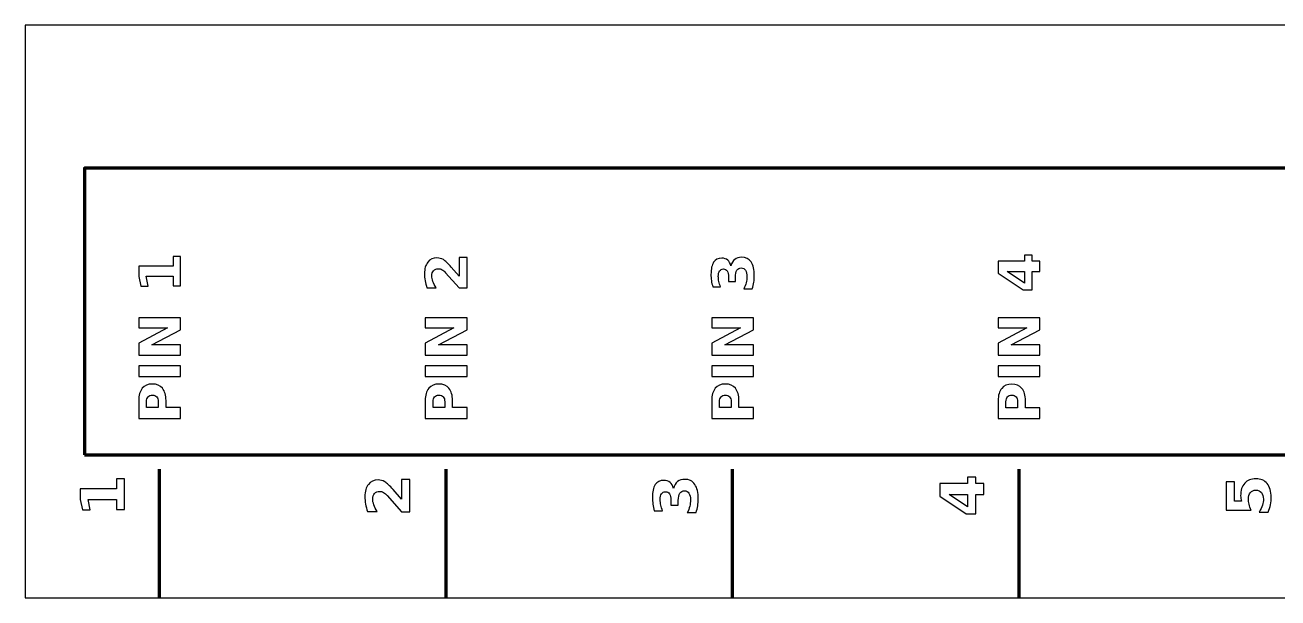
# Model space of a CAD drawing. Header units: centimetres. Extents: x -11 to 25, y -15.8 to -13.8.
# Drawn here: x -10.97 to -6.596, y -15.85 to -13.85 of the extents above; entities that cross this region are included whole.
import ezdxf

# ---------------------------------------------------------------- set-up
doc = ezdxf.new("R2010")
doc.units = ezdxf.units.CM
doc.header["$MEASUREMENT"] = 0
doc.layers.add('Layer 1', color=7, linetype='Continuous')

msp = doc.modelspace()

# ---------------------------------------------------------------- linework, layer by layer
at = {"layer": 'Layer 1', "color": 7}
msp.add_open_spline([(-10.9698, -13.85), (-10.9698, -13.85), (25.0302, -13.85), (25.0302, -13.85), (25.0302, -13.85), (25.0302, -13.85), (25.0302, -15.85), (25.0302, -15.85), (25.0302, -15.85), (25.0302, -15.85), (-10.9698, -15.85), (-10.9698, -15.85), (-10.9698, -15.85), (-10.9698, -15.85), (-10.9698, -13.85), (-10.9698, -13.85)], degree=3, knots=[0, 0, 0, 0, 0.25, 0.25, 0.25, 0.25, 0.5, 0.5, 0.5, 0.5, 0.75, 0.75, 0.75, 0.75, 1, 1, 1, 1], dxfattribs=at)
at = {"layer": 'Layer 1', "color": 250, "lineweight": 100}
msp.add_open_spline([(-10.76247, -15.35), (-10.76247, -15.35), (-10.76247, -14.35), (-10.76247, -14.35), (-10.76247, -14.35), (-10.76247, -14.35), (24.83753, -14.35), (24.83753, -14.35), (24.83753, -14.35), (24.83753, -14.35), (24.83753, -15.35), (24.83753, -15.35), (24.83753, -15.35), (24.83753, -15.35), (-10.76247, -15.35), (-10.76247, -15.35)], degree=3, knots=[0, 0, 0, 0, 0.25, 0.25, 0.25, 0.25, 0.5, 0.5, 0.5, 0.5, 0.75, 0.75, 0.75, 0.75, 1, 1, 1, 1], dxfattribs=at)
at = {"layer": 'Layer 1', "color": 250}
for points, knots in [([(-10.45304, -14.76027), (-10.45304, -14.76027), (-10.45304, -14.72707), (-10.45304, -14.72707), (-10.45304, -14.72707), (-10.45304, -14.72707), (-10.54727, -14.72707), (-10.54727, -14.72707), (-10.54727, -14.72707), (-10.54727, -14.72707), (-10.54024, -14.76113), (-10.54024, -14.76113), (-10.54024, -14.76113), (-10.54024, -14.76113), (-10.56584, -14.76113), (-10.56584, -14.76113), (-10.56584, -14.76113), (-10.56584, -14.76113), (-10.57287, -14.72727), (-10.57287, -14.72727), (-10.57287, -14.72727), (-10.57287, -14.72727), (-10.57287, -14.69153), (-10.57287, -14.69153), (-10.57287, -14.69153), (-10.57287, -14.69153), (-10.45304, -14.69153), (-10.45304, -14.69153), (-10.45304, -14.69153), (-10.45304, -14.69153), (-10.45304, -14.65833), (-10.45304, -14.65833), (-10.45304, -14.65833), (-10.45304, -14.65833), (-10.42707, -14.65833), (-10.42707, -14.65833), (-10.42707, -14.65833), (-10.42707, -14.65833), (-10.42707, -14.76027), (-10.42707, -14.76027), (-10.42707, -14.76027), (-10.42707, -14.76027), (-10.45304, -14.76027), (-10.45304, -14.76027)], [0, 0, 0, 0, 0.0909091, 0.0909091, 0.0909091, 0.0909091, 0.1818182, 0.1818182, 0.1818182, 0.1818182, 0.2727273, 0.2727273, 0.2727273, 0.2727273, 0.3636364, 0.3636364, 0.3636364, 0.3636364, 0.4545455, 0.4545455, 0.4545455, 0.4545455, 0.5454545, 0.5454545, 0.5454545, 0.5454545, 0.6363636, 0.6363636, 0.6363636, 0.6363636, 0.7272727, 0.7272727, 0.7272727, 0.7272727, 0.8181818, 0.8181818, 0.8181818, 0.8181818, 0.9090909, 0.9090909, 0.9090909, 0.9090909, 1, 1, 1, 1]), ([(-9.4547, -14.72607), (-9.4547, -14.72607), (-9.4547, -14.6619), (-9.4547, -14.6619), (-9.4547, -14.6619), (-9.4547, -14.6619), (-9.42707, -14.6619), (-9.42707, -14.6619), (-9.42707, -14.6619), (-9.42707, -14.6619), (-9.42707, -14.76787), (-9.42707, -14.76787), (-9.42707, -14.76787), (-9.42707, -14.76787), (-9.4547, -14.76787), (-9.4547, -14.76787), (-9.4547, -14.76787), (-9.4547, -14.76787), (-9.50167, -14.71463), (-9.50167, -14.71463), (-9.50167, -14.71463), (-9.50597, -14.70987), (-9.51017, -14.70637), (-9.51427, -14.7041), (-9.51427, -14.7041), (-9.51837, -14.7018), (-9.52264, -14.70067), (-9.52707, -14.70067), (-9.52707, -14.70067), (-9.5339, -14.70067), (-9.5394, -14.70297), (-9.54357, -14.70757), (-9.54357, -14.70757), (-9.54774, -14.71213), (-9.5498, -14.71823), (-9.5498, -14.72587), (-9.5498, -14.72587), (-9.5498, -14.73173), (-9.54854, -14.73813), (-9.54604, -14.7451), (-9.54604, -14.7451), (-9.54354, -14.75207), (-9.5398, -14.75953), (-9.53487, -14.76747), (-9.53487, -14.76747), (-9.53487, -14.76747), (-9.5669, -14.76747), (-9.5669, -14.76747), (-9.5669, -14.76747), (-9.5697, -14.759), (-9.57184, -14.75063), (-9.5733, -14.74237), (-9.5733, -14.74237), (-9.57477, -14.7341), (-9.5755, -14.726), (-9.5755, -14.71803), (-9.5755, -14.71803), (-9.5755, -14.7006), (-9.57167, -14.68703), (-9.56397, -14.67737), (-9.56397, -14.67737), (-9.5563, -14.6677), (-9.5456, -14.66287), (-9.53184, -14.66287), (-9.53184, -14.66287), (-9.5239, -14.66287), (-9.5165, -14.66493), (-9.50964, -14.66903), (-9.50964, -14.66903), (-9.50277, -14.67313), (-9.49357, -14.68177), (-9.48204, -14.6949), (-9.48204, -14.6949), (-9.48204, -14.6949), (-9.4547, -14.72607), (-9.4547, -14.72607)], [0, 0, 0, 0, 0.0526316, 0.0526316, 0.0526316, 0.0526316, 0.1052632, 0.1052632, 0.1052632, 0.1052632, 0.1578947, 0.1578947, 0.1578947, 0.1578947, 0.2105263, 0.2105263, 0.2105263, 0.2105263, 0.2631579, 0.2631579, 0.2631579, 0.2631579, 0.3157895, 0.3157895, 0.3157895, 0.3157895, 0.3684211, 0.3684211, 0.3684211, 0.3684211, 0.4210526, 0.4210526, 0.4210526, 0.4210526, 0.4736842, 0.4736842, 0.4736842, 0.4736842, 0.5263158, 0.5263158, 0.5263158, 0.5263158, 0.5789474, 0.5789474, 0.5789474, 0.5789474, 0.6315789, 0.6315789, 0.6315789, 0.6315789, 0.6842105, 0.6842105, 0.6842105, 0.6842105, 0.7368421, 0.7368421, 0.7368421, 0.7368421, 0.7894737, 0.7894737, 0.7894737, 0.7894737, 0.8421053, 0.8421053, 0.8421053, 0.8421053, 0.8947368, 0.8947368, 0.8947368, 0.8947368, 0.9473684, 0.9473684, 0.9473684, 0.9473684, 1, 1, 1, 1]), ([(-8.5057, -14.69053), (-8.50317, -14.68073), (-8.49874, -14.67323), (-8.49247, -14.66813), (-8.49247, -14.66813), (-8.48617, -14.66303), (-8.4782, -14.66047), (-8.4685, -14.66047), (-8.4685, -14.66047), (-8.45404, -14.66047), (-8.44304, -14.666), (-8.4355, -14.67707), (-8.4355, -14.67707), (-8.428, -14.68813), (-8.42424, -14.70427), (-8.42424, -14.7255), (-8.42424, -14.7255), (-8.42424, -14.733), (-8.42484, -14.7405), (-8.42604, -14.74803), (-8.42604, -14.74803), (-8.42724, -14.75553), (-8.42907, -14.76297), (-8.43147, -14.77033), (-8.43147, -14.77033), (-8.43147, -14.77033), (-8.46047, -14.77033), (-8.46047, -14.77033), (-8.46047, -14.77033), (-8.45697, -14.7633), (-8.4543, -14.75633), (-8.4525, -14.7494), (-8.4525, -14.7494), (-8.45074, -14.74247), (-8.44984, -14.73563), (-8.44984, -14.72893), (-8.44984, -14.72893), (-8.44984, -14.71897), (-8.45157, -14.71133), (-8.455, -14.70603), (-8.455, -14.70603), (-8.45847, -14.70073), (-8.4634, -14.69807), (-8.46987, -14.69807), (-8.46987, -14.69807), (-8.4765, -14.69807), (-8.48154, -14.7008), (-8.48494, -14.70623), (-8.48494, -14.70623), (-8.48837, -14.71167), (-8.49007, -14.7197), (-8.49007, -14.7303), (-8.49007, -14.7303), (-8.49007, -14.7303), (-8.49007, -14.74533), (-8.49007, -14.74533), (-8.49007, -14.74533), (-8.49007, -14.74533), (-8.5143, -14.74533), (-8.5143, -14.74533), (-8.5143, -14.74533), (-8.5143, -14.74533), (-8.5143, -14.72953), (-8.5143, -14.72953), (-8.5143, -14.72953), (-8.5143, -14.72007), (-8.51577, -14.71307), (-8.51874, -14.70843), (-8.51874, -14.70843), (-8.5217, -14.7038), (-8.5262, -14.7015), (-8.53224, -14.7015), (-8.53224, -14.7015), (-8.53784, -14.7015), (-8.54217, -14.70373), (-8.5452, -14.70823), (-8.5452, -14.70823), (-8.54827, -14.71273), (-8.5498, -14.71907), (-8.5498, -14.72727), (-8.5498, -14.72727), (-8.5498, -14.73333), (-8.54914, -14.73943), (-8.54777, -14.74563), (-8.54777, -14.74563), (-8.5464, -14.7518), (-8.54437, -14.75793), (-8.5417, -14.76407), (-8.5417, -14.76407), (-8.5417, -14.76407), (-8.56924, -14.76407), (-8.56924, -14.76407), (-8.56924, -14.76407), (-8.57134, -14.75663), (-8.5729, -14.7493), (-8.57394, -14.742), (-8.57394, -14.742), (-8.57497, -14.7347), (-8.5755, -14.72757), (-8.5755, -14.72053), (-8.5755, -14.72053), (-8.5755, -14.7016), (-8.5724, -14.6874), (-8.56617, -14.678), (-8.56617, -14.678), (-8.55997, -14.6686), (-8.5506, -14.6639), (-8.5381, -14.6639), (-8.5381, -14.6639), (-8.5296, -14.6639), (-8.5226, -14.66613), (-8.51717, -14.67063), (-8.51717, -14.67063), (-8.51174, -14.67513), (-8.5079, -14.68177), (-8.5057, -14.69053)], [0, 0, 0, 0, 0.0344828, 0.0344828, 0.0344828, 0.0344828, 0.0689655, 0.0689655, 0.0689655, 0.0689655, 0.1034483, 0.1034483, 0.1034483, 0.1034483, 0.137931, 0.137931, 0.137931, 0.137931, 0.1724138, 0.1724138, 0.1724138, 0.1724138, 0.2068966, 0.2068966, 0.2068966, 0.2068966, 0.2413793, 0.2413793, 0.2413793, 0.2413793, 0.2758621, 0.2758621, 0.2758621, 0.2758621, 0.3103448, 0.3103448, 0.3103448, 0.3103448, 0.3448276, 0.3448276, 0.3448276, 0.3448276, 0.3793103, 0.3793103, 0.3793103, 0.3793103, 0.4137931, 0.4137931, 0.4137931, 0.4137931, 0.4482759, 0.4482759, 0.4482759, 0.4482759, 0.4827586, 0.4827586, 0.4827586, 0.4827586, 0.5172414, 0.5172414, 0.5172414, 0.5172414, 0.5517241, 0.5517241, 0.5517241, 0.5517241, 0.5862069, 0.5862069, 0.5862069, 0.5862069, 0.6206897, 0.6206897, 0.6206897, 0.6206897, 0.6551724, 0.6551724, 0.6551724, 0.6551724, 0.6896552, 0.6896552, 0.6896552, 0.6896552, 0.7241379, 0.7241379, 0.7241379, 0.7241379, 0.7586207, 0.7586207, 0.7586207, 0.7586207, 0.7931034, 0.7931034, 0.7931034, 0.7931034, 0.8275862, 0.8275862, 0.8275862, 0.8275862, 0.862069, 0.862069, 0.862069, 0.862069, 0.8965517, 0.8965517, 0.8965517, 0.8965517, 0.9310345, 0.9310345, 0.9310345, 0.9310345, 0.9655172, 0.9655172, 0.9655172, 0.9655172, 1, 1, 1, 1]), ([(-7.57297, -14.71648), (-7.57297, -14.71648), (-7.57297, -14.67468), (-7.57297, -14.67468), (-7.57297, -14.67468), (-7.57297, -14.67468), (-7.48097, -14.67468), (-7.48097, -14.67468), (-7.48097, -14.67468), (-7.48097, -14.67468), (-7.48097, -14.65388), (-7.48097, -14.65388), (-7.48097, -14.65388), (-7.48097, -14.65388), (-7.45374, -14.65388), (-7.45374, -14.65388), (-7.45374, -14.65388), (-7.45374, -14.65388), (-7.45374, -14.67468), (-7.45374, -14.67468), (-7.45374, -14.67468), (-7.45374, -14.67468), (-7.42717, -14.67468), (-7.42717, -14.67468), (-7.42717, -14.67468), (-7.42717, -14.67468), (-7.42717, -14.71021), (-7.42717, -14.71021), (-7.42717, -14.71021), (-7.42717, -14.71021), (-7.45374, -14.71021), (-7.45374, -14.71021), (-7.45374, -14.71021), (-7.45374, -14.71021), (-7.45374, -14.77488), (-7.45374, -14.77488), (-7.45374, -14.77488), (-7.45374, -14.77488), (-7.48597, -14.77488), (-7.48597, -14.77488), (-7.48597, -14.77488), (-7.48597, -14.77488), (-7.57297, -14.71648), (-7.57297, -14.71648)], [0, 0, 0, 0, 0.0909091, 0.0909091, 0.0909091, 0.0909091, 0.1818182, 0.1818182, 0.1818182, 0.1818182, 0.2727273, 0.2727273, 0.2727273, 0.2727273, 0.3636364, 0.3636364, 0.3636364, 0.3636364, 0.4545455, 0.4545455, 0.4545455, 0.4545455, 0.5454545, 0.5454545, 0.5454545, 0.5454545, 0.6363636, 0.6363636, 0.6363636, 0.6363636, 0.7272727, 0.7272727, 0.7272727, 0.7272727, 0.8181818, 0.8181818, 0.8181818, 0.8181818, 0.9090909, 0.9090909, 0.9090909, 0.9090909, 1, 1, 1, 1]), ([(-7.542, -14.71021), (-7.542, -14.71021), (-7.48097, -14.75145), (-7.48097, -14.75145), (-7.48097, -14.75145), (-7.48097, -14.75145), (-7.48097, -14.71021), (-7.48097, -14.71021), (-7.48097, -14.71021), (-7.48097, -14.71021), (-7.542, -14.71021), (-7.542, -14.71021)], [0, 0, 0, 0, 0.3333333, 0.3333333, 0.3333333, 0.3333333, 0.6666667, 0.6666667, 0.6666667, 0.6666667, 1, 1, 1, 1]), ([(-10.57287, -15.00233), (-10.57287, -15.00233), (-10.57287, -14.96033), (-10.57287, -14.96033), (-10.57287, -14.96033), (-10.57287, -14.96033), (-10.47287, -14.9073), (-10.47287, -14.9073), (-10.47287, -14.9073), (-10.47287, -14.9073), (-10.57287, -14.9073), (-10.57287, -14.9073), (-10.57287, -14.9073), (-10.57287, -14.9073), (-10.57287, -14.87167), (-10.57287, -14.87167), (-10.57287, -14.87167), (-10.57287, -14.87167), (-10.42707, -14.87167), (-10.42707, -14.87167), (-10.42707, -14.87167), (-10.42707, -14.87167), (-10.42707, -14.91367), (-10.42707, -14.91367), (-10.42707, -14.91367), (-10.42707, -14.91367), (-10.52707, -14.9667), (-10.52707, -14.9667), (-10.52707, -14.9667), (-10.52707, -14.9667), (-10.42707, -14.9667), (-10.42707, -14.9667), (-10.42707, -14.9667), (-10.42707, -14.9667), (-10.42707, -15.00233), (-10.42707, -15.00233), (-10.42707, -15.00233), (-10.42707, -15.00233), (-10.57287, -15.00233), (-10.57287, -15.00233)], [0, 0, 0, 0, 0.1, 0.1, 0.1, 0.1, 0.2, 0.2, 0.2, 0.2, 0.3, 0.3, 0.3, 0.3, 0.4, 0.4, 0.4, 0.4, 0.5, 0.5, 0.5, 0.5, 0.6, 0.6, 0.6, 0.6, 0.7, 0.7, 0.7, 0.7, 0.8, 0.8, 0.8, 0.8, 0.9, 0.9, 0.9, 0.9, 1, 1, 1, 1]), ([(-9.57287, -15.00233), (-9.57287, -15.00233), (-9.57287, -14.96033), (-9.57287, -14.96033), (-9.57287, -14.96033), (-9.57287, -14.96033), (-9.47287, -14.9073), (-9.47287, -14.9073), (-9.47287, -14.9073), (-9.47287, -14.9073), (-9.57287, -14.9073), (-9.57287, -14.9073), (-9.57287, -14.9073), (-9.57287, -14.9073), (-9.57287, -14.87167), (-9.57287, -14.87167), (-9.57287, -14.87167), (-9.57287, -14.87167), (-9.42707, -14.87167), (-9.42707, -14.87167), (-9.42707, -14.87167), (-9.42707, -14.87167), (-9.42707, -14.91367), (-9.42707, -14.91367), (-9.42707, -14.91367), (-9.42707, -14.91367), (-9.52707, -14.9667), (-9.52707, -14.9667), (-9.52707, -14.9667), (-9.52707, -14.9667), (-9.42707, -14.9667), (-9.42707, -14.9667), (-9.42707, -14.9667), (-9.42707, -14.9667), (-9.42707, -15.00233), (-9.42707, -15.00233), (-9.42707, -15.00233), (-9.42707, -15.00233), (-9.57287, -15.00233), (-9.57287, -15.00233)], [0, 0, 0, 0, 0.1, 0.1, 0.1, 0.1, 0.2, 0.2, 0.2, 0.2, 0.3, 0.3, 0.3, 0.3, 0.4, 0.4, 0.4, 0.4, 0.5, 0.5, 0.5, 0.5, 0.6, 0.6, 0.6, 0.6, 0.7, 0.7, 0.7, 0.7, 0.8, 0.8, 0.8, 0.8, 0.9, 0.9, 0.9, 0.9, 1, 1, 1, 1]), ([(-8.57287, -15.00233), (-8.57287, -15.00233), (-8.57287, -14.96033), (-8.57287, -14.96033), (-8.57287, -14.96033), (-8.57287, -14.96033), (-8.47287, -14.9073), (-8.47287, -14.9073), (-8.47287, -14.9073), (-8.47287, -14.9073), (-8.57287, -14.9073), (-8.57287, -14.9073), (-8.57287, -14.9073), (-8.57287, -14.9073), (-8.57287, -14.87167), (-8.57287, -14.87167), (-8.57287, -14.87167), (-8.57287, -14.87167), (-8.42707, -14.87167), (-8.42707, -14.87167), (-8.42707, -14.87167), (-8.42707, -14.87167), (-8.42707, -14.91367), (-8.42707, -14.91367), (-8.42707, -14.91367), (-8.42707, -14.91367), (-8.52707, -14.9667), (-8.52707, -14.9667), (-8.52707, -14.9667), (-8.52707, -14.9667), (-8.42707, -14.9667), (-8.42707, -14.9667), (-8.42707, -14.9667), (-8.42707, -14.9667), (-8.42707, -15.00233), (-8.42707, -15.00233), (-8.42707, -15.00233), (-8.42707, -15.00233), (-8.57287, -15.00233), (-8.57287, -15.00233)], [0, 0, 0, 0, 0.1, 0.1, 0.1, 0.1, 0.2, 0.2, 0.2, 0.2, 0.3, 0.3, 0.3, 0.3, 0.4, 0.4, 0.4, 0.4, 0.5, 0.5, 0.5, 0.5, 0.6, 0.6, 0.6, 0.6, 0.7, 0.7, 0.7, 0.7, 0.8, 0.8, 0.8, 0.8, 0.9, 0.9, 0.9, 0.9, 1, 1, 1, 1]), ([(-7.57297, -15.00251), (-7.57297, -15.00251), (-7.57297, -14.96051), (-7.57297, -14.96051), (-7.57297, -14.96051), (-7.57297, -14.96051), (-7.47297, -14.90748), (-7.47297, -14.90748), (-7.47297, -14.90748), (-7.47297, -14.90748), (-7.57297, -14.90748), (-7.57297, -14.90748), (-7.57297, -14.90748), (-7.57297, -14.90748), (-7.57297, -14.87185), (-7.57297, -14.87185), (-7.57297, -14.87185), (-7.57297, -14.87185), (-7.42717, -14.87185), (-7.42717, -14.87185), (-7.42717, -14.87185), (-7.42717, -14.87185), (-7.42717, -14.91385), (-7.42717, -14.91385), (-7.42717, -14.91385), (-7.42717, -14.91385), (-7.52717, -14.96688), (-7.52717, -14.96688), (-7.52717, -14.96688), (-7.52717, -14.96688), (-7.42717, -14.96688), (-7.42717, -14.96688), (-7.42717, -14.96688), (-7.42717, -14.96688), (-7.42717, -15.00251), (-7.42717, -15.00251), (-7.42717, -15.00251), (-7.42717, -15.00251), (-7.57297, -15.00251), (-7.57297, -15.00251)], [0, 0, 0, 0, 0.1, 0.1, 0.1, 0.1, 0.2, 0.2, 0.2, 0.2, 0.3, 0.3, 0.3, 0.3, 0.4, 0.4, 0.4, 0.4, 0.5, 0.5, 0.5, 0.5, 0.6, 0.6, 0.6, 0.6, 0.7, 0.7, 0.7, 0.7, 0.8, 0.8, 0.8, 0.8, 0.9, 0.9, 0.9, 0.9, 1, 1, 1, 1]), ([(-10.57287, -15.07673), (-10.57287, -15.07673), (-10.57287, -15.03913), (-10.57287, -15.03913), (-10.57287, -15.03913), (-10.57287, -15.03913), (-10.42707, -15.03913), (-10.42707, -15.03913), (-10.42707, -15.03913), (-10.42707, -15.03913), (-10.42707, -15.07673), (-10.42707, -15.07673), (-10.42707, -15.07673), (-10.42707, -15.07673), (-10.57287, -15.07673), (-10.57287, -15.07673)], [0, 0, 0, 0, 0.25, 0.25, 0.25, 0.25, 0.5, 0.5, 0.5, 0.5, 0.75, 0.75, 0.75, 0.75, 1, 1, 1, 1]), ([(-9.57287, -15.07673), (-9.57287, -15.07673), (-9.57287, -15.03913), (-9.57287, -15.03913), (-9.57287, -15.03913), (-9.57287, -15.03913), (-9.42707, -15.03913), (-9.42707, -15.03913), (-9.42707, -15.03913), (-9.42707, -15.03913), (-9.42707, -15.07673), (-9.42707, -15.07673), (-9.42707, -15.07673), (-9.42707, -15.07673), (-9.57287, -15.07673), (-9.57287, -15.07673)], [0, 0, 0, 0, 0.25, 0.25, 0.25, 0.25, 0.5, 0.5, 0.5, 0.5, 0.75, 0.75, 0.75, 0.75, 1, 1, 1, 1]), ([(-8.57287, -15.07673), (-8.57287, -15.07673), (-8.57287, -15.03913), (-8.57287, -15.03913), (-8.57287, -15.03913), (-8.57287, -15.03913), (-8.42707, -15.03913), (-8.42707, -15.03913), (-8.42707, -15.03913), (-8.42707, -15.03913), (-8.42707, -15.07673), (-8.42707, -15.07673), (-8.42707, -15.07673), (-8.42707, -15.07673), (-8.57287, -15.07673), (-8.57287, -15.07673)], [0, 0, 0, 0, 0.25, 0.25, 0.25, 0.25, 0.5, 0.5, 0.5, 0.5, 0.75, 0.75, 0.75, 0.75, 1, 1, 1, 1]), ([(-7.57297, -15.07691), (-7.57297, -15.07691), (-7.57297, -15.03931), (-7.57297, -15.03931), (-7.57297, -15.03931), (-7.57297, -15.03931), (-7.42717, -15.03931), (-7.42717, -15.03931), (-7.42717, -15.03931), (-7.42717, -15.03931), (-7.42717, -15.07691), (-7.42717, -15.07691), (-7.42717, -15.07691), (-7.42717, -15.07691), (-7.57297, -15.07691), (-7.57297, -15.07691)], [0, 0, 0, 0, 0.25, 0.25, 0.25, 0.25, 0.5, 0.5, 0.5, 0.5, 0.75, 0.75, 0.75, 0.75, 1, 1, 1, 1]), ([(-10.57287, -15.2233), (-10.57287, -15.2233), (-10.57287, -15.1609), (-10.57287, -15.1609), (-10.57287, -15.1609), (-10.57287, -15.14234), (-10.56874, -15.1281), (-10.5605, -15.11817), (-10.5605, -15.11817), (-10.55227, -15.10824), (-10.54054, -15.10327), (-10.5253, -15.10327), (-10.5253, -15.10327), (-10.51004, -15.10327), (-10.49827, -15.10824), (-10.49004, -15.11817), (-10.49004, -15.11817), (-10.4818, -15.1281), (-10.47767, -15.14234), (-10.47767, -15.1609), (-10.47767, -15.1609), (-10.47767, -15.1609), (-10.47767, -15.1857), (-10.47767, -15.1857), (-10.47767, -15.1857), (-10.47767, -15.1857), (-10.42707, -15.1857), (-10.42707, -15.1857), (-10.42707, -15.1857), (-10.42707, -15.1857), (-10.42707, -15.2233), (-10.42707, -15.2233), (-10.42707, -15.2233), (-10.42707, -15.2233), (-10.57287, -15.2233), (-10.57287, -15.2233)], [0, 0, 0, 0, 0.1111111, 0.1111111, 0.1111111, 0.1111111, 0.2222222, 0.2222222, 0.2222222, 0.2222222, 0.3333333, 0.3333333, 0.3333333, 0.3333333, 0.4444444, 0.4444444, 0.4444444, 0.4444444, 0.5555556, 0.5555556, 0.5555556, 0.5555556, 0.6666667, 0.6666667, 0.6666667, 0.6666667, 0.7777778, 0.7777778, 0.7777778, 0.7777778, 0.8888889, 0.8888889, 0.8888889, 0.8888889, 1, 1, 1, 1]), ([(-9.57287, -15.2233), (-9.57287, -15.2233), (-9.57287, -15.1609), (-9.57287, -15.1609), (-9.57287, -15.1609), (-9.57287, -15.14234), (-9.56874, -15.1281), (-9.5605, -15.11817), (-9.5605, -15.11817), (-9.55227, -15.10824), (-9.54054, -15.10327), (-9.5253, -15.10327), (-9.5253, -15.10327), (-9.51004, -15.10327), (-9.49827, -15.10824), (-9.49004, -15.11817), (-9.49004, -15.11817), (-9.4818, -15.1281), (-9.47767, -15.14234), (-9.47767, -15.1609), (-9.47767, -15.1609), (-9.47767, -15.1609), (-9.47767, -15.1857), (-9.47767, -15.1857), (-9.47767, -15.1857), (-9.47767, -15.1857), (-9.42707, -15.1857), (-9.42707, -15.1857), (-9.42707, -15.1857), (-9.42707, -15.1857), (-9.42707, -15.2233), (-9.42707, -15.2233), (-9.42707, -15.2233), (-9.42707, -15.2233), (-9.57287, -15.2233), (-9.57287, -15.2233)], [0, 0, 0, 0, 0.1111111, 0.1111111, 0.1111111, 0.1111111, 0.2222222, 0.2222222, 0.2222222, 0.2222222, 0.3333333, 0.3333333, 0.3333333, 0.3333333, 0.4444444, 0.4444444, 0.4444444, 0.4444444, 0.5555556, 0.5555556, 0.5555556, 0.5555556, 0.6666667, 0.6666667, 0.6666667, 0.6666667, 0.7777778, 0.7777778, 0.7777778, 0.7777778, 0.8888889, 0.8888889, 0.8888889, 0.8888889, 1, 1, 1, 1]), ([(-8.57287, -15.2233), (-8.57287, -15.2233), (-8.57287, -15.1609), (-8.57287, -15.1609), (-8.57287, -15.1609), (-8.57287, -15.14234), (-8.56874, -15.1281), (-8.5605, -15.11817), (-8.5605, -15.11817), (-8.55227, -15.10824), (-8.54054, -15.10327), (-8.5253, -15.10327), (-8.5253, -15.10327), (-8.51004, -15.10327), (-8.49827, -15.10824), (-8.49004, -15.11817), (-8.49004, -15.11817), (-8.4818, -15.1281), (-8.47767, -15.14234), (-8.47767, -15.1609), (-8.47767, -15.1609), (-8.47767, -15.1609), (-8.47767, -15.1857), (-8.47767, -15.1857), (-8.47767, -15.1857), (-8.47767, -15.1857), (-8.42707, -15.1857), (-8.42707, -15.1857), (-8.42707, -15.1857), (-8.42707, -15.1857), (-8.42707, -15.2233), (-8.42707, -15.2233), (-8.42707, -15.2233), (-8.42707, -15.2233), (-8.57287, -15.2233), (-8.57287, -15.2233)], [0, 0, 0, 0, 0.1111111, 0.1111111, 0.1111111, 0.1111111, 0.2222222, 0.2222222, 0.2222222, 0.2222222, 0.3333333, 0.3333333, 0.3333333, 0.3333333, 0.4444444, 0.4444444, 0.4444444, 0.4444444, 0.5555556, 0.5555556, 0.5555556, 0.5555556, 0.6666667, 0.6666667, 0.6666667, 0.6666667, 0.7777778, 0.7777778, 0.7777778, 0.7777778, 0.8888889, 0.8888889, 0.8888889, 0.8888889, 1, 1, 1, 1]), ([(-7.57297, -15.22348), (-7.57297, -15.22348), (-7.57297, -15.16108), (-7.57297, -15.16108), (-7.57297, -15.16108), (-7.57297, -15.14252), (-7.56884, -15.12828), (-7.5606, -15.11835), (-7.5606, -15.11835), (-7.55237, -15.10842), (-7.54064, -15.10345), (-7.5254, -15.10345), (-7.5254, -15.10345), (-7.51014, -15.10345), (-7.49837, -15.10842), (-7.49014, -15.11835), (-7.49014, -15.11835), (-7.4819, -15.12828), (-7.47777, -15.14252), (-7.47777, -15.16108), (-7.47777, -15.16108), (-7.47777, -15.16108), (-7.47777, -15.18588), (-7.47777, -15.18588), (-7.47777, -15.18588), (-7.47777, -15.18588), (-7.42717, -15.18588), (-7.42717, -15.18588), (-7.42717, -15.18588), (-7.42717, -15.18588), (-7.42717, -15.22348), (-7.42717, -15.22348), (-7.42717, -15.22348), (-7.42717, -15.22348), (-7.57297, -15.22348), (-7.57297, -15.22348)], [0, 0, 0, 0, 0.1111111, 0.1111111, 0.1111111, 0.1111111, 0.2222222, 0.2222222, 0.2222222, 0.2222222, 0.3333333, 0.3333333, 0.3333333, 0.3333333, 0.4444444, 0.4444444, 0.4444444, 0.4444444, 0.5555556, 0.5555556, 0.5555556, 0.5555556, 0.6666667, 0.6666667, 0.6666667, 0.6666667, 0.7777778, 0.7777778, 0.7777778, 0.7777778, 0.8888889, 0.8888889, 0.8888889, 0.8888889, 1, 1, 1, 1]), ([(-10.54564, -15.1857), (-10.54564, -15.1857), (-10.5049, -15.1857), (-10.5049, -15.1857), (-10.5049, -15.1857), (-10.5049, -15.1857), (-10.5049, -15.1649), (-10.5049, -15.1649), (-10.5049, -15.1649), (-10.5049, -15.1576), (-10.50667, -15.15197), (-10.51024, -15.148), (-10.51024, -15.148), (-10.51377, -15.14404), (-10.5188, -15.14204), (-10.5253, -15.14204), (-10.5253, -15.14204), (-10.53184, -15.14204), (-10.53684, -15.14404), (-10.54037, -15.148), (-10.54037, -15.148), (-10.54387, -15.15197), (-10.54564, -15.1576), (-10.54564, -15.1649), (-10.54564, -15.1649), (-10.54564, -15.1649), (-10.54564, -15.1857), (-10.54564, -15.1857)], [0, 0, 0, 0, 0.1428571, 0.1428571, 0.1428571, 0.1428571, 0.2857143, 0.2857143, 0.2857143, 0.2857143, 0.4285714, 0.4285714, 0.4285714, 0.4285714, 0.5714286, 0.5714286, 0.5714286, 0.5714286, 0.7142857, 0.7142857, 0.7142857, 0.7142857, 0.8571429, 0.8571429, 0.8571429, 0.8571429, 1, 1, 1, 1]), ([(-9.54564, -15.1857), (-9.54564, -15.1857), (-9.5049, -15.1857), (-9.5049, -15.1857), (-9.5049, -15.1857), (-9.5049, -15.1857), (-9.5049, -15.1649), (-9.5049, -15.1649), (-9.5049, -15.1649), (-9.5049, -15.1576), (-9.50667, -15.15197), (-9.51024, -15.148), (-9.51024, -15.148), (-9.51377, -15.14404), (-9.5188, -15.14204), (-9.5253, -15.14204), (-9.5253, -15.14204), (-9.53184, -15.14204), (-9.53684, -15.14404), (-9.54037, -15.148), (-9.54037, -15.148), (-9.54387, -15.15197), (-9.54564, -15.1576), (-9.54564, -15.1649), (-9.54564, -15.1649), (-9.54564, -15.1649), (-9.54564, -15.1857), (-9.54564, -15.1857)], [0, 0, 0, 0, 0.1428571, 0.1428571, 0.1428571, 0.1428571, 0.2857143, 0.2857143, 0.2857143, 0.2857143, 0.4285714, 0.4285714, 0.4285714, 0.4285714, 0.5714286, 0.5714286, 0.5714286, 0.5714286, 0.7142857, 0.7142857, 0.7142857, 0.7142857, 0.8571429, 0.8571429, 0.8571429, 0.8571429, 1, 1, 1, 1]), ([(-8.54564, -15.1857), (-8.54564, -15.1857), (-8.5049, -15.1857), (-8.5049, -15.1857), (-8.5049, -15.1857), (-8.5049, -15.1857), (-8.5049, -15.1649), (-8.5049, -15.1649), (-8.5049, -15.1649), (-8.5049, -15.1576), (-8.50667, -15.15197), (-8.51024, -15.148), (-8.51024, -15.148), (-8.51377, -15.14404), (-8.5188, -15.14204), (-8.5253, -15.14204), (-8.5253, -15.14204), (-8.53184, -15.14204), (-8.53684, -15.14404), (-8.54037, -15.148), (-8.54037, -15.148), (-8.54387, -15.15197), (-8.54564, -15.1576), (-8.54564, -15.1649), (-8.54564, -15.1649), (-8.54564, -15.1649), (-8.54564, -15.1857), (-8.54564, -15.1857)], [0, 0, 0, 0, 0.1428571, 0.1428571, 0.1428571, 0.1428571, 0.2857143, 0.2857143, 0.2857143, 0.2857143, 0.4285714, 0.4285714, 0.4285714, 0.4285714, 0.5714286, 0.5714286, 0.5714286, 0.5714286, 0.7142857, 0.7142857, 0.7142857, 0.7142857, 0.8571429, 0.8571429, 0.8571429, 0.8571429, 1, 1, 1, 1]), ([(-7.54574, -15.18588), (-7.54574, -15.18588), (-7.505, -15.18588), (-7.505, -15.18588), (-7.505, -15.18588), (-7.505, -15.18588), (-7.505, -15.16508), (-7.505, -15.16508), (-7.505, -15.16508), (-7.505, -15.15778), (-7.50677, -15.15215), (-7.51034, -15.14818), (-7.51034, -15.14818), (-7.51387, -15.14422), (-7.5189, -15.14222), (-7.5254, -15.14222), (-7.5254, -15.14222), (-7.53194, -15.14222), (-7.53694, -15.14422), (-7.54047, -15.14818), (-7.54047, -15.14818), (-7.54397, -15.15215), (-7.54574, -15.15778), (-7.54574, -15.16508), (-7.54574, -15.16508), (-7.54574, -15.16508), (-7.54574, -15.18588), (-7.54574, -15.18588)], [0, 0, 0, 0, 0.1428571, 0.1428571, 0.1428571, 0.1428571, 0.2857143, 0.2857143, 0.2857143, 0.2857143, 0.4285714, 0.4285714, 0.4285714, 0.4285714, 0.5714286, 0.5714286, 0.5714286, 0.5714286, 0.7142857, 0.7142857, 0.7142857, 0.7142857, 0.8571429, 0.8571429, 0.8571429, 0.8571429, 1, 1, 1, 1]), ([(-10.65031, -15.54155), (-10.65031, -15.54155), (-10.65031, -15.50641), (-10.65031, -15.50641), (-10.65031, -15.50641), (-10.65031, -15.50641), (-10.75004, -15.50641), (-10.75004, -15.50641), (-10.75004, -15.50641), (-10.75004, -15.50641), (-10.7426, -15.54247), (-10.7426, -15.54247), (-10.7426, -15.54247), (-10.7426, -15.54247), (-10.76969, -15.54247), (-10.76969, -15.54247), (-10.76969, -15.54247), (-10.76969, -15.54247), (-10.77714, -15.50662), (-10.77714, -15.50662), (-10.77714, -15.50662), (-10.77714, -15.50662), (-10.77714, -15.46881), (-10.77714, -15.46881), (-10.77714, -15.46881), (-10.77714, -15.46881), (-10.65031, -15.46881), (-10.65031, -15.46881), (-10.65031, -15.46881), (-10.65031, -15.46881), (-10.65031, -15.43367), (-10.65031, -15.43367), (-10.65031, -15.43367), (-10.65031, -15.43367), (-10.62283, -15.43367), (-10.62283, -15.43367), (-10.62283, -15.43367), (-10.62283, -15.43367), (-10.62283, -15.54155), (-10.62283, -15.54155), (-10.62283, -15.54155), (-10.62283, -15.54155), (-10.65031, -15.54155), (-10.65031, -15.54155)], [0, 0, 0, 0, 0.0909091, 0.0909091, 0.0909091, 0.0909091, 0.1818182, 0.1818182, 0.1818182, 0.1818182, 0.2727273, 0.2727273, 0.2727273, 0.2727273, 0.3636364, 0.3636364, 0.3636364, 0.3636364, 0.4545455, 0.4545455, 0.4545455, 0.4545455, 0.5454545, 0.5454545, 0.5454545, 0.5454545, 0.6363636, 0.6363636, 0.6363636, 0.6363636, 0.7272727, 0.7272727, 0.7272727, 0.7272727, 0.8181818, 0.8181818, 0.8181818, 0.8181818, 0.9090909, 0.9090909, 0.9090909, 0.9090909, 1, 1, 1, 1]), ([(-9.65566, -15.50494), (-9.65566, -15.50494), (-9.65566, -15.43703), (-9.65566, -15.43703), (-9.65566, -15.43703), (-9.65566, -15.43703), (-9.62641, -15.43703), (-9.62641, -15.43703), (-9.62641, -15.43703), (-9.62641, -15.43703), (-9.62641, -15.54918), (-9.62641, -15.54918), (-9.62641, -15.54918), (-9.62641, -15.54918), (-9.65566, -15.54918), (-9.65566, -15.54918), (-9.65566, -15.54918), (-9.65566, -15.54918), (-9.70536, -15.49284), (-9.70536, -15.49284), (-9.70536, -15.49284), (-9.70991, -15.4878), (-9.71436, -15.48409), (-9.7187, -15.4817), (-9.7187, -15.4817), (-9.72304, -15.47926), (-9.72755, -15.47806), (-9.73224, -15.47806), (-9.73224, -15.47806), (-9.73948, -15.47806), (-9.7453, -15.4805), (-9.74971, -15.48536), (-9.74971, -15.48536), (-9.75412, -15.4902), (-9.7563, -15.49665), (-9.7563, -15.50473), (-9.7563, -15.50473), (-9.7563, -15.51094), (-9.75496, -15.51771), (-9.75232, -15.52509), (-9.75232, -15.52509), (-9.74967, -15.53246), (-9.74572, -15.54036), (-9.7405, -15.54876), (-9.7405, -15.54876), (-9.7405, -15.54876), (-9.7744, -15.54876), (-9.7744, -15.54876), (-9.7744, -15.54876), (-9.77737, -15.5398), (-9.77962, -15.53094), (-9.78118, -15.52219), (-9.78118, -15.52219), (-9.78273, -15.51345), (-9.7835, -15.50487), (-9.7835, -15.49644), (-9.7835, -15.49644), (-9.7835, -15.47799), (-9.77945, -15.46363), (-9.7713, -15.4534), (-9.7713, -15.4534), (-9.76318, -15.44317), (-9.75186, -15.43806), (-9.73729, -15.43806), (-9.73729, -15.43806), (-9.72889, -15.43806), (-9.72106, -15.44024), (-9.71379, -15.44458), (-9.71379, -15.44458), (-9.70653, -15.44892), (-9.69679, -15.45806), (-9.68458, -15.47196), (-9.68458, -15.47196), (-9.68458, -15.47196), (-9.65566, -15.50494), (-9.65566, -15.50494)], [0, 0, 0, 0, 0.0526316, 0.0526316, 0.0526316, 0.0526316, 0.1052632, 0.1052632, 0.1052632, 0.1052632, 0.1578947, 0.1578947, 0.1578947, 0.1578947, 0.2105263, 0.2105263, 0.2105263, 0.2105263, 0.2631579, 0.2631579, 0.2631579, 0.2631579, 0.3157895, 0.3157895, 0.3157895, 0.3157895, 0.3684211, 0.3684211, 0.3684211, 0.3684211, 0.4210526, 0.4210526, 0.4210526, 0.4210526, 0.4736842, 0.4736842, 0.4736842, 0.4736842, 0.5263158, 0.5263158, 0.5263158, 0.5263158, 0.5789474, 0.5789474, 0.5789474, 0.5789474, 0.6315789, 0.6315789, 0.6315789, 0.6315789, 0.6842105, 0.6842105, 0.6842105, 0.6842105, 0.7368421, 0.7368421, 0.7368421, 0.7368421, 0.7894737, 0.7894737, 0.7894737, 0.7894737, 0.8421053, 0.8421053, 0.8421053, 0.8421053, 0.8947368, 0.8947368, 0.8947368, 0.8947368, 0.9473684, 0.9473684, 0.9473684, 0.9473684, 1, 1, 1, 1]), ([(-8.70605, -15.46775), (-8.70337, -15.45738), (-8.69868, -15.44944), (-8.69205, -15.44404), (-8.69205, -15.44404), (-8.68538, -15.43864), (-8.67695, -15.43593), (-8.66668, -15.43593), (-8.66668, -15.43593), (-8.65137, -15.43593), (-8.63973, -15.44178), (-8.63176, -15.45349), (-8.63176, -15.45349), (-8.62382, -15.46521), (-8.61983, -15.48228), (-8.61983, -15.50475), (-8.61983, -15.50475), (-8.61983, -15.51269), (-8.62047, -15.52063), (-8.62174, -15.5286), (-8.62174, -15.5286), (-8.62301, -15.53654), (-8.62495, -15.54441), (-8.62749, -15.5522), (-8.62749, -15.5522), (-8.62749, -15.5522), (-8.65818, -15.5522), (-8.65818, -15.5522), (-8.65818, -15.5522), (-8.65447, -15.54476), (-8.65165, -15.53739), (-8.64975, -15.53005), (-8.64975, -15.53005), (-8.64788, -15.52271), (-8.64693, -15.51548), (-8.64693, -15.50839), (-8.64693, -15.50839), (-8.64693, -15.49784), (-8.64876, -15.48976), (-8.65239, -15.48415), (-8.65239, -15.48415), (-8.65606, -15.47854), (-8.66128, -15.47572), (-8.66813, -15.47572), (-8.66813, -15.47572), (-8.67515, -15.47572), (-8.68047, -15.47861), (-8.68407, -15.48436), (-8.68407, -15.48436), (-8.68771, -15.49011), (-8.68951, -15.49862), (-8.68951, -15.50983), (-8.68951, -15.50983), (-8.68951, -15.50983), (-8.68951, -15.52574), (-8.68951, -15.52574), (-8.68951, -15.52574), (-8.68951, -15.52574), (-8.71515, -15.52574), (-8.71515, -15.52574), (-8.71515, -15.52574), (-8.71515, -15.52574), (-8.71515, -15.50902), (-8.71515, -15.50902), (-8.71515, -15.50902), (-8.71515, -15.499), (-8.71671, -15.4916), (-8.71985, -15.48669), (-8.71985, -15.48669), (-8.72299, -15.48179), (-8.72775, -15.47935), (-8.73413, -15.47935), (-8.73413, -15.47935), (-8.74006, -15.47935), (-8.74465, -15.48172), (-8.74786, -15.48648), (-8.74786, -15.48648), (-8.7511, -15.49124), (-8.75272, -15.49795), (-8.75272, -15.50662), (-8.75272, -15.50662), (-8.75272, -15.51304), (-8.75202, -15.5195), (-8.75057, -15.52606), (-8.75057, -15.52606), (-8.74913, -15.53259), (-8.74697, -15.53908), (-8.74415, -15.54557), (-8.74415, -15.54557), (-8.74415, -15.54557), (-8.77329, -15.54557), (-8.77329, -15.54557), (-8.77329, -15.54557), (-8.77551, -15.5377), (-8.77717, -15.52994), (-8.77827, -15.52222), (-8.77827, -15.52222), (-8.77936, -15.51449), (-8.77992, -15.50694), (-8.77992, -15.4995), (-8.77992, -15.4995), (-8.77992, -15.47946), (-8.77664, -15.46443), (-8.77005, -15.45448), (-8.77005, -15.45448), (-8.76348, -15.44453), (-8.75357, -15.43956), (-8.74034, -15.43956), (-8.74034, -15.43956), (-8.73135, -15.43956), (-8.72394, -15.44192), (-8.71819, -15.44669), (-8.71819, -15.44669), (-8.71244, -15.45145), (-8.70838, -15.45847), (-8.70605, -15.46775)], [0, 0, 0, 0, 0.0344828, 0.0344828, 0.0344828, 0.0344828, 0.0689655, 0.0689655, 0.0689655, 0.0689655, 0.1034483, 0.1034483, 0.1034483, 0.1034483, 0.137931, 0.137931, 0.137931, 0.137931, 0.1724138, 0.1724138, 0.1724138, 0.1724138, 0.2068966, 0.2068966, 0.2068966, 0.2068966, 0.2413793, 0.2413793, 0.2413793, 0.2413793, 0.2758621, 0.2758621, 0.2758621, 0.2758621, 0.3103448, 0.3103448, 0.3103448, 0.3103448, 0.3448276, 0.3448276, 0.3448276, 0.3448276, 0.3793103, 0.3793103, 0.3793103, 0.3793103, 0.4137931, 0.4137931, 0.4137931, 0.4137931, 0.4482759, 0.4482759, 0.4482759, 0.4482759, 0.4827586, 0.4827586, 0.4827586, 0.4827586, 0.5172414, 0.5172414, 0.5172414, 0.5172414, 0.5517241, 0.5517241, 0.5517241, 0.5517241, 0.5862069, 0.5862069, 0.5862069, 0.5862069, 0.6206897, 0.6206897, 0.6206897, 0.6206897, 0.6551724, 0.6551724, 0.6551724, 0.6551724, 0.6896552, 0.6896552, 0.6896552, 0.6896552, 0.7241379, 0.7241379, 0.7241379, 0.7241379, 0.7586207, 0.7586207, 0.7586207, 0.7586207, 0.7931034, 0.7931034, 0.7931034, 0.7931034, 0.8275862, 0.8275862, 0.8275862, 0.8275862, 0.862069, 0.862069, 0.862069, 0.862069, 0.8965517, 0.8965517, 0.8965517, 0.8965517, 0.9310345, 0.9310345, 0.9310345, 0.9310345, 0.9655172, 0.9655172, 0.9655172, 0.9655172, 1, 1, 1, 1]), ([(-7.77714, -15.49502), (-7.77714, -15.49502), (-7.77714, -15.45078), (-7.77714, -15.45078), (-7.77714, -15.45078), (-7.77714, -15.45078), (-7.67977, -15.45078), (-7.67977, -15.45078), (-7.67977, -15.45078), (-7.67977, -15.45078), (-7.67977, -15.42876), (-7.67977, -15.42876), (-7.67977, -15.42876), (-7.67977, -15.42876), (-7.65095, -15.42876), (-7.65095, -15.42876), (-7.65095, -15.42876), (-7.65095, -15.42876), (-7.65095, -15.45078), (-7.65095, -15.45078), (-7.65095, -15.45078), (-7.65095, -15.45078), (-7.62283, -15.45078), (-7.62283, -15.45078), (-7.62283, -15.45078), (-7.62283, -15.45078), (-7.62283, -15.48838), (-7.62283, -15.48838), (-7.62283, -15.48838), (-7.62283, -15.48838), (-7.65095, -15.48838), (-7.65095, -15.48838), (-7.65095, -15.48838), (-7.65095, -15.48838), (-7.65095, -15.55682), (-7.65095, -15.55682), (-7.65095, -15.55682), (-7.65095, -15.55682), (-7.68506, -15.55682), (-7.68506, -15.55682), (-7.68506, -15.55682), (-7.68506, -15.55682), (-7.77714, -15.49502), (-7.77714, -15.49502)], [0, 0, 0, 0, 0.0909091, 0.0909091, 0.0909091, 0.0909091, 0.1818182, 0.1818182, 0.1818182, 0.1818182, 0.2727273, 0.2727273, 0.2727273, 0.2727273, 0.3636364, 0.3636364, 0.3636364, 0.3636364, 0.4545455, 0.4545455, 0.4545455, 0.4545455, 0.5454545, 0.5454545, 0.5454545, 0.5454545, 0.6363636, 0.6363636, 0.6363636, 0.6363636, 0.7272727, 0.7272727, 0.7272727, 0.7272727, 0.8181818, 0.8181818, 0.8181818, 0.8181818, 0.9090909, 0.9090909, 0.9090909, 0.9090909, 1, 1, 1, 1]), ([(-6.77714, -15.54391), (-6.77714, -15.54391), (-6.77714, -15.44499), (-6.77714, -15.44499), (-6.77714, -15.44499), (-6.77714, -15.44499), (-6.74789, -15.44499), (-6.74789, -15.44499), (-6.74789, -15.44499), (-6.74789, -15.44499), (-6.74789, -15.5122), (-6.74789, -15.5122), (-6.74789, -15.5122), (-6.74789, -15.5122), (-6.72401, -15.5122), (-6.72401, -15.5122), (-6.72401, -15.5122), (-6.72482, -15.50916), (-6.72545, -15.50613), (-6.72591, -15.50306), (-6.72591, -15.50306), (-6.72637, -15.49999), (-6.72658, -15.49678), (-6.72658, -15.4935), (-6.72658, -15.4935), (-6.72658, -15.47466), (-6.72189, -15.46002), (-6.71247, -15.44954), (-6.71247, -15.44954), (-6.70309, -15.43907), (-6.68996, -15.43384), (-6.67317, -15.43384), (-6.67317, -15.43384), (-6.65649, -15.43384), (-6.64343, -15.43956), (-6.63398, -15.45095), (-6.63398, -15.45095), (-6.62456, -15.46235), (-6.61983, -15.47819), (-6.61983, -15.49844), (-6.61983, -15.49844), (-6.61983, -15.50719), (-6.62068, -15.51587), (-6.62237, -15.52444), (-6.62237, -15.52444), (-6.62406, -15.53301), (-6.6266, -15.54155), (-6.63006, -15.55002), (-6.63006, -15.55002), (-6.63006, -15.55002), (-6.66139, -15.55002), (-6.66139, -15.55002), (-6.66139, -15.55002), (-6.65656, -15.54162), (-6.65296, -15.53365), (-6.65052, -15.5261), (-6.65052, -15.5261), (-6.64812, -15.51855), (-6.64693, -15.51142), (-6.64693, -15.50475), (-6.64693, -15.50475), (-6.64693, -15.49509), (-6.64929, -15.4875), (-6.65402, -15.48196), (-6.65402, -15.48196), (-6.65871, -15.47643), (-6.66509, -15.47364), (-6.67314, -15.47364), (-6.67314, -15.47364), (-6.68129, -15.47364), (-6.68767, -15.47643), (-6.69236, -15.48196), (-6.69236, -15.48196), (-6.69706, -15.4875), (-6.69938, -15.49509), (-6.69938, -15.50475), (-6.69938, -15.50475), (-6.69938, -15.51047), (-6.69864, -15.51657), (-6.69716, -15.52303), (-6.69716, -15.52303), (-6.69568, -15.52952), (-6.69339, -15.53647), (-6.69028, -15.54391), (-6.69028, -15.54391), (-6.69028, -15.54391), (-6.77714, -15.54391), (-6.77714, -15.54391)], [0, 0, 0, 0, 0.0454545, 0.0454545, 0.0454545, 0.0454545, 0.0909091, 0.0909091, 0.0909091, 0.0909091, 0.1363636, 0.1363636, 0.1363636, 0.1363636, 0.1818182, 0.1818182, 0.1818182, 0.1818182, 0.2272727, 0.2272727, 0.2272727, 0.2272727, 0.2727273, 0.2727273, 0.2727273, 0.2727273, 0.3181818, 0.3181818, 0.3181818, 0.3181818, 0.3636364, 0.3636364, 0.3636364, 0.3636364, 0.4090909, 0.4090909, 0.4090909, 0.4090909, 0.4545455, 0.4545455, 0.4545455, 0.4545455, 0.5, 0.5, 0.5, 0.5, 0.5454545, 0.5454545, 0.5454545, 0.5454545, 0.5909091, 0.5909091, 0.5909091, 0.5909091, 0.6363636, 0.6363636, 0.6363636, 0.6363636, 0.6818182, 0.6818182, 0.6818182, 0.6818182, 0.7272727, 0.7272727, 0.7272727, 0.7272727, 0.7727273, 0.7727273, 0.7727273, 0.7727273, 0.8181818, 0.8181818, 0.8181818, 0.8181818, 0.8636364, 0.8636364, 0.8636364, 0.8636364, 0.9090909, 0.9090909, 0.9090909, 0.9090909, 0.9545455, 0.9545455, 0.9545455, 0.9545455, 1, 1, 1, 1]), ([(-7.74436, -15.48838), (-7.74436, -15.48838), (-7.67977, -15.53202), (-7.67977, -15.53202), (-7.67977, -15.53202), (-7.67977, -15.53202), (-7.67977, -15.48838), (-7.67977, -15.48838), (-7.67977, -15.48838), (-7.67977, -15.48838), (-7.74436, -15.48838), (-7.74436, -15.48838)], [0, 0, 0, 0, 0.3333333, 0.3333333, 0.3333333, 0.3333333, 0.6666667, 0.6666667, 0.6666667, 0.6666667, 1, 1, 1, 1])]:
    msp.add_open_spline(points, degree=3, knots=knots, dxfattribs=at)
at = {"layer": 'Layer 1', "color": 250, "lineweight": 106}
for points in [[(-10.49997, -15.85), (-10.49997, -15.85), (-10.49999, -15.40001), (-10.49999, -15.40001)], [(-9.49997, -15.85), (-9.49997, -15.85), (-9.49999, -15.40001), (-9.49999, -15.40001)], [(-8.49997, -15.85), (-8.49997, -15.85), (-8.49999, -15.40001), (-8.49999, -15.40001)], [(-7.49997, -15.85), (-7.49997, -15.85), (-7.49999, -15.40001), (-7.49999, -15.40001)]]:
    msp.add_open_spline(points, degree=3, dxfattribs=at)

doc.saveas('drawing.dxf')
